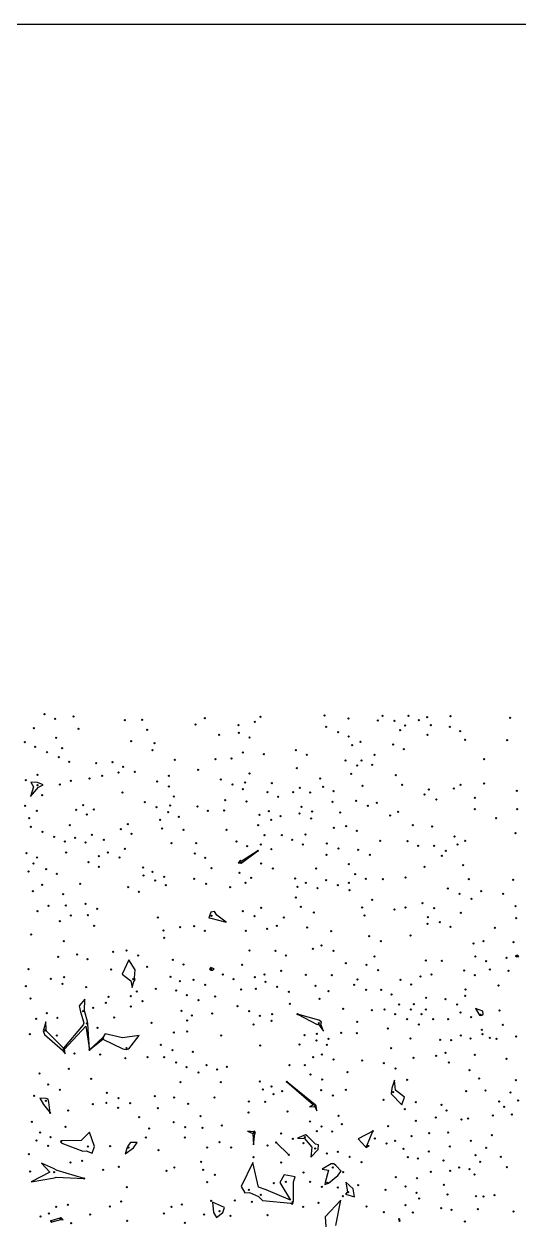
# Model space of a CAD drawing. Header units: inches. Extents: x 1411897 to 1412713, y 4930955 to 4931789.
# Drawn here: x 1412110.3 to 1412185, y 4931607.1 to 4931788.5 of the extents above; entities that cross this region are included whole.
import ezdxf

# ---------------------------------------------------------------- set-up
doc = ezdxf.new("R2010")
doc.units = ezdxf.units.IN
doc.header["$MEASUREMENT"] = 0
doc.header["$PDMODE"] = 35
doc.header["$PDSIZE"] = 0.1

msp = doc.modelspace()

# ---------------------------------------------------------------- linework, layer by layer
at = {"color": 2, "true_color": 0xf1eb1f}
for p, q in [((1412111.7, 4931673.18), (1412111.27, 4931671.71)), ((1412111.27, 4931671.71), (1412112.46, 4931673.11)), ((1412112.31, 4931673.83), (1412111.33, 4931673.86)), ((1412111.33, 4931673.86), (1412111.7, 4931673.18)), ((1412113.15, 4931673.46), (1412112.31, 4931673.83)), ((1412112.46, 4931673.11), (1412113.15, 4931673.46)), ((1412142.96, 4931662.1), (1412142.63, 4931661.67)), ((1412143.08, 4931661.88), (1412142.96, 4931662.1)), ((1412145.57, 4931663.52), (1412143.08, 4931661.88)), ((1412143.09, 4931661.66), (1412143.2, 4931661.74)), ((1412143.2, 4931661.74), (1412145.57, 4931663.52)), ((1412142.63, 4931661.67), (1412143.02, 4931661.66)), ((1412143.02, 4931661.66), (1412143.09, 4931661.66)), ((1412138.51, 4931654.23), (1412138.17, 4931653.39)), ((1412138.17, 4931653.39), (1412138.47, 4931653.34)), ((1412138.47, 4931653.34), (1412140.82, 4931652.69)), ((1412139.03, 4931654.31), (1412138.51, 4931654.23)), ((1412139.4, 4931653.77), (1412139.03, 4931654.31)), ((1412140.82, 4931652.69), (1412139.4, 4931653.77)), ((1412184.78, 4931647.71), (1412184.48, 4931647.55)), ((1412184.48, 4931647.55), (1412184.72, 4931647.45)), ((1412184.72, 4931647.45), (1412185.02, 4931647.51)), ((1412184.86, 4931647.66), (1412184.78, 4931647.71)), ((1412185.02, 4931647.51), (1412184.86, 4931647.66)), ((1412126.11, 4931647), (1412125.1, 4931644.84)), ((1412127.08, 4931645.53), (1412126.11, 4931647)), ((1412126.97, 4931644.28), (1412127.08, 4931645.53)), ((1412138.49, 4931645.88), (1412138.29, 4931645.63)), ((1412138.29, 4931645.63), (1412138.41, 4931645.51)), ((1412138.41, 4931645.51), (1412138.49, 4931645.45)), ((1412139.01, 4931645.66), (1412138.49, 4931645.88)), ((1412138.49, 4931645.45), (1412138.79, 4931645.48)), ((1412138.79, 4931645.48), (1412139.01, 4931645.66)), ((1412125.1, 4931644.84), (1412126.41, 4931643.84)), ((1412126.41, 4931643.84), (1412126.59, 4931642.83)), ((1412126.59, 4931642.83), (1412126.88, 4931643.74)), ((1412126.88, 4931643.74), (1412127.06, 4931643.99)), ((1412127.06, 4931643.99), (1412126.97, 4931644.28)), ((1412119.45, 4931641.08), (1412118.59, 4931640.08)), ((1412118.59, 4931640.08), (1412118.83, 4931639.16)), ((1412119.41, 4931639.32), (1412119.45, 4931641.08)), ((1412118.83, 4931639.16), (1412119.32, 4931637.5)), ((1412119.89, 4931637.71), (1412119.41, 4931639.32)), ((1412154.8, 4931637.89), (1412151.58, 4931638.82)), ((1412151.58, 4931638.82), (1412154.56, 4931637.24)), ((1412179.56, 4931639.24), (1412178.47, 4931639.67)), ((1412178.47, 4931639.67), (1412179.05, 4931638.67)), ((1412179.05, 4931638.67), (1412179.25, 4931638.59)), ((1412179.25, 4931638.59), (1412179.42, 4931638.64)), ((1412179.42, 4931638.64), (1412179.62, 4931638.8)), ((1412179.62, 4931638.8), (1412179.56, 4931639.24)), ((1412113.25, 4931636.61), (1412113.19, 4931636.3)), ((1412113.57, 4931637.66), (1412113.25, 4931636.61)), ((1412113.63, 4931636.55), (1412113.57, 4931637.66)), ((1412113.66, 4931636.26), (1412113.63, 4931636.55)), ((1412119.2, 4931637.19), (1412116.22, 4931633.68)), ((1412116.37, 4931633.5), (1412119.59, 4931636.98)), ((1412119.32, 4931637.5), (1412119.2, 4931637.19)), ((1412119.59, 4931636.98), (1412120.17, 4931633.42)), ((1412119.94, 4931637.35), (1412119.89, 4931637.71)), ((1412120.17, 4931633.42), (1412119.94, 4931637.35)), ((1412154.56, 4931637.24), (1412154.76, 4931637.3)), ((1412154.76, 4931637.3), (1412155.52, 4931636.25)), ((1412155.19, 4931637.67), (1412154.8, 4931637.89)), ((1412155.12, 4931637.28), (1412155.19, 4931637.67)), ((1412155.52, 4931636.25), (1412155.12, 4931637.28)), ((1412113.19, 4931636.3), (1412113.36, 4931635.74)), ((1412113.36, 4931635.74), (1412116.11, 4931633.36)), ((1412116.22, 4931633.68), (1412113.66, 4931636.26)), ((1412122.16, 4931635.3), (1412120.17, 4931633.42)), ((1412120.17, 4931633.42), (1412122.18, 4931635.03)), ((1412122.55, 4931635.84), (1412122.16, 4931635.3)), ((1412122.18, 4931635.03), (1412125.18, 4931633.55)), ((1412125.14, 4931635.23), (1412122.55, 4931635.84)), ((1412127.65, 4931635.59), (1412125.14, 4931635.23)), ((1412126.09, 4931633.54), (1412127.65, 4931635.59)), ((1412116.11, 4931633.36), (1412116.48, 4931632.79)), ((1412116.48, 4931632.79), (1412116.37, 4931633.5)), ((1412125.18, 4931633.55), (1412125.73, 4931633.47)), ((1412125.73, 4931633.47), (1412126.09, 4931633.54)), ((1412149.95, 4931628.58), (1412153.98, 4931625.08)), ((1412154.27, 4931625.08), (1412149.95, 4931628.58)), ((1412165.84, 4931627.64), (1412165.73, 4931626.76)), ((1412166.22, 4931628.81), (1412165.84, 4931627.64)), ((1412166.39, 4931627.32), (1412166.22, 4931628.81)), ((1412167.74, 4931626.26), (1412166.39, 4931627.32)), ((1412113.63, 4931626.07), (1412112.69, 4931626.08)), ((1412112.69, 4931626.08), (1412113.22, 4931625.17)), ((1412113.91, 4931625.97), (1412113.63, 4931626.07)), ((1412114.05, 4931625.49), (1412113.91, 4931625.97)), ((1412114.21, 4931623.9), (1412114.05, 4931625.49)), ((1412165.73, 4931626.76), (1412167.34, 4931625.09)), ((1412167.34, 4931625.09), (1412167.74, 4931626.26)), ((1412113.22, 4931625.17), (1412114.21, 4931623.9)), ((1412153.98, 4931625.08), (1412153.4, 4931624.79)), ((1412153.4, 4931624.79), (1412154.19, 4931624.84)), ((1412154.19, 4931624.84), (1412154.48, 4931624.18)), ((1412154.36, 4931625.05), (1412154.27, 4931625.08)), ((1412154.4, 4931624.9), (1412154.36, 4931625.05)), ((1412154.48, 4931624.18), (1412154.4, 4931624.9)), ((1412120.18, 4931620.94), (1412118.92, 4931619.7)), ((1412120.94, 4931618.81), (1412120.18, 4931620.94)), ((1412144.95, 4931621.04), (1412144.02, 4931621.1)), ((1412144.02, 4931621.1), (1412144.83, 4931620.78)), ((1412144.83, 4931620.78), (1412144.96, 4931619.04)), ((1412145.07, 4931621.1), (1412144.95, 4931621.04)), ((1412144.96, 4931619.04), (1412145.14, 4931620.74)), ((1412145.25, 4931620.87), (1412145.07, 4931621.1)), ((1412145.14, 4931620.74), (1412145.25, 4931620.87)), ((1412152.8, 4931620.55), (1412151.6, 4931620.07)), ((1412151.6, 4931620.07), (1412152.64, 4931620.01)), ((1412152.64, 4931620.01), (1412153.77, 4931618.72)), ((1412153.05, 4931620.39), (1412152.8, 4931620.55)), ((1412154.31, 4931619.16), (1412153.05, 4931620.39)), ((1412162.94, 4931621.14), (1412160.75, 4931619.94)), ((1412162.06, 4931618.89), (1412162.94, 4931621.14)), ((1412115.92, 4931619.66), (1412115.78, 4931619.55)), ((1412115.78, 4931619.55), (1412115.78, 4931619.48)), ((1412115.78, 4931619.48), (1412115.97, 4931619.3)), ((1412118.92, 4931619.7), (1412115.92, 4931619.66)), ((1412115.97, 4931619.3), (1412119.14, 4931618.07)), ((1412120.59, 4931617.79), (1412120.94, 4931618.81)), ((1412125.88, 4931618.67), (1412125.57, 4931617.67)), ((1412125.57, 4931617.67), (1412126.82, 4931618.59)), ((1412125.99, 4931618.96), (1412125.88, 4931618.67)), ((1412126.34, 4931619.42), (1412125.99, 4931618.96)), ((1412127.37, 4931619.41), (1412126.34, 4931619.42)), ((1412126.82, 4931618.59), (1412127.37, 4931619.41)), ((1412150.26, 4931617.52), (1412148.37, 4931619.39)), ((1412148.37, 4931619.39), (1412150.26, 4931617.52)), ((1412153.77, 4931618.72), (1412153.6, 4931617.19)), ((1412153.6, 4931617.19), (1412154.69, 4931618.32)), ((1412154.76, 4931619.03), (1412154.31, 4931619.16)), ((1412154.69, 4931618.32), (1412154.76, 4931619.03)), ((1412160.75, 4931619.94), (1412161.85, 4931618.73)), ((1412161.85, 4931618.73), (1412161.94, 4931618.66)), ((1412161.94, 4931618.66), (1412162.43, 4931618.88)), ((1412162.43, 4931618.88), (1412162.06, 4931618.89)), ((1412119.14, 4931618.07), (1412119.67, 4931618.15)), ((1412119.67, 4931618.15), (1412120.59, 4931617.79)), ((1412114.2, 4931614.93), (1412111.34, 4931613.45)), ((1412114.71, 4931615.46), (1412112.94, 4931616.27)), ((1412112.94, 4931616.27), (1412114.2, 4931614.93)), ((1412115.27, 4931615.17), (1412114.71, 4931615.46)), ((1412119.34, 4931613.96), (1412115.27, 4931615.17)), ((1412144.82, 4931616.37), (1412143.08, 4931612.77)), ((1412145.69, 4931612.64), (1412144.82, 4931616.37)), ((1412156.68, 4931616.16), (1412155.3, 4931615.36)), ((1412155.3, 4931615.36), (1412156.25, 4931615.22)), ((1412156.25, 4931615.22), (1412155.77, 4931613.33)), ((1412157.08, 4931616.19), (1412156.68, 4931616.16)), ((1412157.39, 4931615.93), (1412157.08, 4931616.19)), ((1412158.18, 4931615.06), (1412157.39, 4931615.93)), ((1412157.68, 4931614.39), (1412158.18, 4931615.06)), ((1412111.34, 4931613.45), (1412114.89, 4931614.08)), ((1412114.89, 4931614.08), (1412115.15, 4931614.17)), ((1412115.15, 4931614.17), (1412119.34, 4931613.96)), ((1412143.08, 4931612.77), (1412143.62, 4931611.78)), ((1412149.58, 4931614.51), (1412148.91, 4931613.34)), ((1412148.91, 4931613.34), (1412150.52, 4931610.69)), ((1412151.25, 4931614.21), (1412149.58, 4931614.51)), ((1412150.99, 4931610.54), (1412151, 4931613.45)), ((1412151, 4931613.45), (1412151.25, 4931614.21)), ((1412155.77, 4931613.33), (1412155.72, 4931613.06)), ((1412155.72, 4931613.06), (1412156.24, 4931613.23)), ((1412156.24, 4931613.23), (1412157.68, 4931614.39)), ((1412158.87, 4931613.42), (1412159.13, 4931611.96)), ((1412160, 4931612.42), (1412158.87, 4931613.42)), ((1412143.62, 4931611.78), (1412144.35, 4931611.85)), ((1412144.35, 4931611.85), (1412145.68, 4931611.22)), ((1412145.68, 4931611.22), (1412146.32, 4931610.61)), ((1412146.86, 4931612.24), (1412145.69, 4931612.64)), ((1412150.52, 4931610.69), (1412146.86, 4931612.24)), ((1412159.13, 4931611.96), (1412158.84, 4931611.6)), ((1412158.84, 4931611.6), (1412160.17, 4931611.18)), ((1412160.17, 4931611.18), (1412160, 4931612.42)), ((1412140.58, 4931609.55), (1412138.72, 4931610.37)), ((1412138.72, 4931610.37), (1412138.88, 4931608.81)), ((1412140.31, 4931608.81), (1412140.58, 4931609.55)), ((1412146.32, 4931610.61), (1412150.6, 4931610.25)), ((1412150.6, 4931610.25), (1412150.82, 4931610.09)), ((1412150.82, 4931610.09), (1412150.93, 4931610.33)), ((1412150.93, 4931610.33), (1412150.99, 4931610.54)), ((1412158.15, 4931610.67), (1412155.77, 4931608.14)), ((1412157.35, 4931606.86), (1412158.15, 4931610.67)), ((1412114.35, 4931607.56), (1412114.26, 4931607.54)), ((1412114.26, 4931607.54), (1412114.44, 4931607.33)), ((1412115.7, 4931607.95), (1412114.35, 4931607.56)), ((1412114.44, 4931607.33), (1412114.55, 4931607.41)), ((1412114.55, 4931607.41), (1412115.86, 4931607.78)), ((1412115.77, 4931608), (1412115.7, 4931607.95)), ((1412115.87, 4931608.02), (1412115.77, 4931608)), ((1412115.86, 4931607.78), (1412116.21, 4931607.72)), ((1412116.21, 4931607.72), (1412115.87, 4931608.02)), ((1412138.88, 4931608.81), (1412139.34, 4931608.06)), ((1412139.34, 4931608.06), (1412140.31, 4931608.81)), ((1412155.77, 4931608.14), (1412155.88, 4931606.67))]:
    msp.add_line(p, q, dxfattribs=at)
msp.add_lwpolyline([(1411896.94, 4931788.51), (1412452.44, 4931788.51), (1412452.44, 4930955.06), (1411896.94, 4930955.06)], close=True)
for p in [(1412113.38, 4931684.16), (1412114.97, 4931683.46), (1412117.77, 4931683.81), (1412137.58, 4931683.56), (1412145.97, 4931683.75), (1412155.68, 4931683.96), (1412159.26, 4931683.49), (1412164.44, 4931683.92), (1412168.33, 4931683.92), (1412171.17, 4931683.72), (1412174.68, 4931683.87), (1412183.69, 4931683.63), (1412111.78, 4931682.07), (1412118.51, 4931681.93), (1412125.51, 4931683.25), (1412128.12, 4931683.32), (1412128.88, 4931681.8), (1412136.19, 4931682.58), (1412142.65, 4931682.49), (1412145.12, 4931683), (1412155.93, 4931682.24), (1412163.7, 4931683.2), (1412166.22, 4931683.14), (1412167.09, 4931681.76), (1412167.83, 4931682.45), (1412169.92, 4931683.24), (1412171.72, 4931682.48), (1412174.57, 4931682.26), (1412110.39, 4931679.91), (1412115.14, 4931680.61), (1412126.46, 4931680.07), (1412139.73, 4931681.05), (1412142.73, 4931681.35), (1412144.35, 4931680.66), (1412157.71, 4931681.45), (1412159.31, 4931680.77), (1412161.08, 4931680), (1412171.2, 4931681.02), (1412176.16, 4931681.57), (1412176.89, 4931680.27), (1412183.25, 4931680.23), (1412111.98, 4931679.22), (1412113.75, 4931678.44), (1412116.04, 4931679.01), (1412129.67, 4931678.7), (1412129.99, 4931679.76), (1412143.34, 4931678.37), (1412146.49, 4931678.13), (1412151.35, 4931678.73), (1412152.97, 4931678.04), (1412159.85, 4931679.46), (1412163.23, 4931678.02), (1412166.03, 4931679.56), (1412167.63, 4931678.87), (1412115.52, 4931677.67), (1412117.12, 4931676.98), (1412121.19, 4931676.78), (1412123.65, 4931676.93), (1412125.23, 4931676.22), (1412133.04, 4931677.25), (1412139.18, 4931677.38), (1412141.61, 4931677.47), (1412158.83, 4931677.14), (1412160.61, 4931676.38), (1412161.25, 4931677.17), (1412162.87, 4931676.49), (1412179.76, 4931677.34), (1412112.32, 4931674.98), (1412120.16, 4931674.46), (1412122.08, 4931674.84), (1412124.56, 4931675.33), (1412127, 4931675.45), (1412132.15, 4931674.85), (1412136.59, 4931675.73), (1412144.34, 4931675.17), (1412151.47, 4931675.98), (1412155.02, 4931674.45), (1412159.71, 4931675.13), (1412166.42, 4931674.94), (1412110.54, 4931674.2), (1412112.31, 4931673.44), (1412115.68, 4931673.52), (1412117.35, 4931674.07), (1412130.38, 4931673.98), (1412132.15, 4931673.22), (1412139.98, 4931674.28), (1412141.75, 4931673.53), (1412143.35, 4931672.84), (1412143.66, 4931673.84), (1412147.71, 4931673.72), (1412151.92, 4931673.03), (1412155.44, 4931673.19), (1412161.42, 4931673.35), (1412167.37, 4931673.49), (1412171.41, 4931672.79), (1412175.17, 4931672.91), (1412176.22, 4931673.5), (1412179.76, 4931673.69), (1412184.71, 4931672.55), (1412113.02, 4931671.92), (1412125.14, 4931672.3), (1412128.51, 4931670.86), (1412132.9, 4931671.74), (1412140.68, 4931671.18), (1412143.87, 4931670.95), (1412147.03, 4931672.38), (1412148.64, 4931671.69), (1412150.93, 4931672.35), (1412153.51, 4931672.34), (1412156.89, 4931670.89), (1412157.03, 4931672.5), (1412160.42, 4931671.05), (1412163.55, 4931670.77), (1412170.78, 4931672.04), (1412172.55, 4931671.27), (1412178.38, 4931671.53), (1412110.43, 4931670.32), (1412112.2, 4931669.54), (1412118.17, 4931669.69), (1412119.22, 4931670.43), (1412119.76, 4931669), (1412120.81, 4931669.73), (1412130.29, 4931670.11), (1412132.06, 4931669.33), (1412132.37, 4931670.37), (1412136.46, 4931670.22), (1412138.05, 4931669.53), (1412140.5, 4931669.62), (1412145.83, 4931668.96), (1412147.26, 4931669.49), (1412151.88, 4931669.17), (1412152.19, 4931670.15), (1412153.79, 4931669.46), (1412158.05, 4931669.3), (1412162.21, 4931670.29), (1412166.77, 4931669.39), (1412178.35, 4931669.81), (1412184.78, 4931669.81), (1412111.07, 4931668.45), (1412111.3, 4931667.14), (1412117.18, 4931667.4), (1412125.96, 4931667.51), (1412130.82, 4931668.21), (1412133.66, 4931668.65), (1412145.65, 4931667.38), (1412147.62, 4931668.18), (1412149.03, 4931668.72), (1412153.66, 4931668.41), (1412158.94, 4931667.22), (1412165.58, 4931668.84), (1412168.99, 4931667.38), (1412171.92, 4931667.17), (1412181.57, 4931668.42), (1412113.07, 4931666.37), (1412114.85, 4931665.61), (1412117.98, 4931665.45), (1412120.54, 4931665.93), (1412124.91, 4931666.78), (1412126.51, 4931666.09), (1412131.12, 4931666.88), (1412134.37, 4931666.68), (1412140.87, 4931666.67), (1412146.59, 4931665.87), (1412149.2, 4931665.85), (1412152.77, 4931665.99), (1412157.06, 4931666.96), (1412160.53, 4931666.53), (1412175.31, 4931665.68), (1412184.51, 4931666.16), (1412116.45, 4931664.91), (1412119.58, 4931664.75), (1412122.33, 4931665.18), (1412125.52, 4931663.79), (1412132.53, 4931664.66), (1412136.29, 4931664.65), (1412142.36, 4931664.9), (1412143.98, 4931664.2), (1412145.57, 4931663.52), (1412146.02, 4931664.45), (1412147.63, 4931663.75), (1412150.79, 4931665.14), (1412152.4, 4931664.47), (1412155.99, 4931664.61), (1412157.76, 4931663.84), (1412160.76, 4931663.65), (1412164.09, 4931665), (1412168.21, 4931664.94), (1412169.81, 4931664.24), (1412172.2, 4931664.28), (1412173.97, 4931663.5), (1412175.77, 4931664.47), (1412176.92, 4931665), (1412110.64, 4931663.16), (1412112.24, 4931662.48), (1412116.64, 4931663.27), (1412120.01, 4931661.79), (1412121.59, 4931662.69), (1412122.95, 4931663.27), (1412124.71, 4931662.5), (1412136.06, 4931663.11), (1412137.66, 4931662.42), (1412143.03, 4931661.75), (1412155.96, 4931662.91), (1412162.53, 4931662.88), (1412173.38, 4931662.72), (1412110.97, 4931660.39), (1412111.69, 4931661.6), (1412113.63, 4931660.74), (1412115.22, 4931660.04), (1412121.6, 4931661.1), (1412128.26, 4931660.96), (1412129.67, 4931660.34), (1412138.58, 4931660.88), (1412142.81, 4931660.17), (1412146.08, 4931661.59), (1412147.85, 4931660.81), (1412154.38, 4931660.82), (1412159.32, 4931661.46), (1412160.3, 4931659.97), (1412170.78, 4931661.06), (1412176.59, 4931661.35), (1412113.02, 4931658.34), (1412118.77, 4931658.52), (1412128.32, 4931659.77), (1412130.1, 4931659), (1412131.46, 4931659.57), (1412131.7, 4931658.31), (1412135.99, 4931659.27), (1412137.77, 4931658.51), (1412141.41, 4931658.02), (1412143.73, 4931658.65), (1412144.58, 4931659.41), (1412151.23, 4931659.34), (1412151.57, 4931658.06), (1412152.83, 4931658.65), (1412155.89, 4931659.08), (1412157.68, 4931658.31), (1412159.35, 4931658.66), (1412161.88, 4931659.28), (1412164.49, 4931659.22), (1412167.91, 4931659.47), (1412177.46, 4931659.23), (1412184.15, 4931659.12), (1412111.61, 4931657.39), (1412116.2, 4931656.96), (1412126.03, 4931658), (1412127.63, 4931657.32), (1412151.33, 4931656.46), (1412154.59, 4931657.88), (1412159.44, 4931657.55), (1412174.29, 4931657.79), (1412176.07, 4931657.01), (1412177.84, 4931656.24), (1412179.34, 4931657.39), (1412182.62, 4931657), (1412113.97, 4931655.19), (1412116.58, 4931655.22), (1412119.58, 4931655.49), (1412121.35, 4931654.71), (1412143.33, 4931654.38), (1412146.1, 4931654.9), (1412152.09, 4931655.04), (1412161.35, 4931654.95), (1412162.85, 4931656.08), (1412166.22, 4931654.63), (1412167.89, 4931654.95), (1412170.45, 4931655.6), (1412172.23, 4931654.83), (1412184.53, 4931655.16), (1412112.31, 4931654.36), (1412115.68, 4931652.89), (1412117.33, 4931653.72), (1412119.94, 4931653.75), (1412130.48, 4931653.44), (1412138.61, 4931653.65), (1412145.1, 4931653.6), (1412149.5, 4931653.43), (1412154.05, 4931654.2), (1412161.71, 4931653.7), (1412171.28, 4931653.49), (1412173.06, 4931652.7), (1412176.24, 4931654.12), (1412184.62, 4931653.31), (1412111.37, 4931650.83), (1412120.88, 4931652.18), (1412131.33, 4931651.46), (1412133.85, 4931651.97), (1412135.98, 4931652.09), (1412137.57, 4931651.39), (1412143.76, 4931651.42), (1412146.98, 4931651.69), (1412148.47, 4931652.14), (1412153.04, 4931651.89), (1412156.68, 4931651.37), (1412171.22, 4931652.48), (1412174.67, 4931652.01), (1412181.4, 4931651.87), (1412116.27, 4931649.86), (1412131.46, 4931650.33), (1412155.21, 4931649.19), (1412162.41, 4931650.59), (1412164.19, 4931649.82), (1412168.66, 4931650.7), (1412178.17, 4931649.48), (1412179.65, 4931649.85), (1412184.2, 4931649.68), (1412115.46, 4931647.47), (1412118.29, 4931647.82), (1412119.87, 4931647.12), (1412123.72, 4931648.22), (1412125.77, 4931648.45), (1412127.53, 4931647.67), (1412144.32, 4931648.45), (1412148.24, 4931648.39), (1412149.84, 4931647.7), (1412153.91, 4931648.7), (1412157.01, 4931648.4), (1412163.19, 4931647.51), (1412178.44, 4931647.52), (1412183.16, 4931647.33), (1412184.81, 4931647.6), (1412110.95, 4931645.62), (1412123.42, 4931645.58), (1412128.86, 4931645.97), (1412132.76, 4931647), (1412134.36, 4931646.31), (1412138.54, 4931645.59), (1412143.21, 4931646.27), (1412149.12, 4931645.35), (1412158.89, 4931646.54), (1412161.99, 4931646.25), (1412163.75, 4931645.47), (1412170.97, 4931646.9), (1412173.37, 4931646.87), (1412176.77, 4931645.41), (1412180.06, 4931646.81), (1412180.62, 4931645.55), (1412183.44, 4931645.35), (1412114.31, 4931644.15), (1412116.32, 4931644.4), (1412126.78, 4931644.11), (1412132.4, 4931644.43), (1412133.83, 4931643.82), (1412135.87, 4931644.02), (1412140.31, 4931644.81), (1412141.92, 4931644.11), (1412145.13, 4931644.39), (1412146.58, 4931644.8), (1412146.73, 4931643.69), (1412152.83, 4931644.73), (1412156.77, 4931644.69), (1412160.63, 4931644.05), (1412167.14, 4931643.99), (1412170.14, 4931644.51), (1412171.8, 4931644.79), (1412178.37, 4931644.7), (1412110.55, 4931643.04), (1412116.08, 4931643.38), (1412119.68, 4931642.91), (1412127.3, 4931642.25), (1412130.17, 4931642.64), (1412133.27, 4931642.39), (1412134.86, 4931641.7), (1412137.64, 4931643.24), (1412143.05, 4931642.53), (1412145.29, 4931642.63), (1412148.5, 4931642.92), (1412150.28, 4931642.16), (1412154.29, 4931643.1), (1412156.24, 4931642.26), (1412160.15, 4931643.23), (1412161.94, 4931642.46), (1412164.21, 4931642.5), (1412165.8, 4931641.79), (1412168.75, 4931643.28), (1412176.96, 4931642.53), (1412181.93, 4931643.16), (1412111.28, 4931641.17), (1412122.63, 4931640.51), (1412123.05, 4931641.43), (1412126.4, 4931641.55), (1412126.41, 4931639.96), (1412128.18, 4931640.76), (1412136.63, 4931640.91), (1412139.15, 4931641.49), (1412142.53, 4931640.01), (1412150.44, 4931640.38), (1412154.92, 4931641.14), (1412166.92, 4931640.29), (1412169.16, 4931640.33), (1412171, 4931641.3), (1412173.92, 4931641.05), (1412175.68, 4931640.27), (1412176.92, 4931641.58), (1412112.12, 4931638.1), (1412113.71, 4931638.95), (1412115.31, 4931638.25), (1412119.22, 4931639.26), (1412120.73, 4931639.74), (1412123.91, 4931638.32), (1412134.04, 4931639.29), (1412135.64, 4931638.58), (1412138.69, 4931638.93), (1412144.29, 4931639.25), (1412145.9, 4931638.55), (1412147.75, 4931638.81), (1412151.58, 4931638.82), (1412158.47, 4931639.59), (1412162.83, 4931639.41), (1412164.74, 4931639.53), (1412166.34, 4931638.82), (1412168.68, 4931639.51), (1412170.3, 4931638.82), (1412170.96, 4931639.53), (1412172.08, 4931638.06), (1412174.33, 4931638.06), (1412176.19, 4931639.06), (1412177.79, 4931638.37), (1412179.24, 4931638.72), (1412182.11, 4931639.34), (1412113.44, 4931636.36), (1412119.77, 4931637.42), (1412121.37, 4931636.73), (1412129.55, 4931637.49), (1412134.91, 4931637.83), (1412144.96, 4931637.25), (1412147.67, 4931637.79), (1412154.78, 4931637.43), (1412160.61, 4931637.67), (1412165.24, 4931636.63), (1412168.13, 4931638.04), (1412169.9, 4931637.25), (1412179.4, 4931636.44), (1412182.57, 4931637.19), (1412111.16, 4931635.79), (1412115.22, 4931635.59), (1412122.21, 4931635.22), (1412132.9, 4931636.03), (1412134.92, 4931636.21), (1412140.07, 4931635.58), (1412152.65, 4931635.62), (1412154.43, 4931634.83), (1412154.51, 4931635.84), (1412156.27, 4931635.06), (1412158.17, 4931635.96), (1412160.56, 4931635.94), (1412168.63, 4931635.14), (1412173.15, 4931634.92), (1412174.78, 4931634.86), (1412176.23, 4931635.58), (1412177.73, 4931635.13), (1412179.52, 4931635.8), (1412180.61, 4931635.24), (1412181.64, 4931635.06), (1412184.59, 4931635.42), (1412116.29, 4931633.54), (1412117.89, 4931632.84), (1412120.17, 4931633.42), (1412121.77, 4931632.71), (1412125.75, 4931633.69), (1412130.93, 4931634.15), (1412132.69, 4931633.36), (1412135.78, 4931633.11), (1412145.94, 4931634.06), (1412151.88, 4931634.21), (1412155.26, 4931632.72), (1412156.03, 4931634.15), (1412165.71, 4931633.67), (1412173.94, 4931632.95), (1412178.34, 4931632.67), (1412125.58, 4931632.17), (1412128.95, 4931632.29), (1412131.45, 4931632.28), (1412133.24, 4931631.49), (1412134.84, 4931630.8), (1412137.85, 4931631.11), (1412140.92, 4931630.84), (1412150.36, 4931631.09), (1412152.67, 4931631.08), (1412153.94, 4931632.28), (1412157.03, 4931631.95), (1412161.37, 4931631.82), (1412164.63, 4931631.39), (1412169.1, 4931632.2), (1412172.53, 4931632.49), (1412174.46, 4931631.52), (1412183.15, 4931632.05), (1412112.63, 4931629.86), (1412117.03, 4931630.52), (1412120.41, 4931629.04), (1412136.61, 4931630.01), (1412139.43, 4931630.43), (1412153.55, 4931629.7), (1412159.12, 4931630.03), (1412166.4, 4931630.61), (1412177.55, 4931630.32), (1412179.03, 4931629.08), (1412113.94, 4931628.17), (1412115.71, 4931627.39), (1412133.89, 4931628.5), (1412139.98, 4931628.53), (1412145.89, 4931628.65), (1412146.36, 4931627.4), (1412147.66, 4931627.88), (1412149.27, 4931627.17), (1412149.95, 4931628.58), (1412155.16, 4931627.31), (1412155.33, 4931628.92), (1412158.89, 4931627.37), (1412168.14, 4931628.88), (1412179.96, 4931627.29), (1412184.57, 4931628.85), (1412111.8, 4931626.46), (1412113.57, 4931625.7), (1412122.71, 4931625.4), (1412122.78, 4931626.91), (1412124.54, 4931626.13), (1412126.31, 4931625.35), (1412130.04, 4931626.39), (1412132.95, 4931626.2), (1412139.03, 4931626.21), (1412144.21, 4931625.6), (1412146.72, 4931625.55), (1412147.96, 4931626.69), (1412156.93, 4931626.53), (1412164.59, 4931625.85), (1412166.04, 4931627.01), (1412169.43, 4931625.51), (1412177.05, 4931627.14), (1412182.04, 4931625.61), (1412183.74, 4931626.94), (1412184.9, 4931625.75), (1412114.21, 4931623.9), (1412116.94, 4931624.22), (1412120.67, 4931625.22), (1412124.49, 4931624.62), (1412130.5, 4931624.59), (1412135.07, 4931625.25), (1412144.18, 4931623.95), (1412150.09, 4931624.08), (1412154.23, 4931624.97), (1412167.78, 4931624.45), (1412173.33, 4931625.09), (1412174.1, 4931624.24), (1412182.8, 4931624.79), (1412183.96, 4931623.63), (1412111.46, 4931622.55), (1412116.55, 4931621.79), (1412127.68, 4931623.22), (1412132.88, 4931622.48), (1412136.95, 4931623.36), (1412140.14, 4931621.96), (1412153.47, 4931622.58), (1412155.23, 4931621.8), (1412157.79, 4931623.41), (1412158.27, 4931622.19), (1412165.26, 4931621.89), (1412169.45, 4931622.68), (1412172.48, 4931623.18), (1412176.34, 4931622.87), (1412177.34, 4931623.02), (1412181.1, 4931623.49), (1412112.7, 4931620.9), (1412114.3, 4931620.21), (1412128.67, 4931620.15), (1412129.17, 4931621.5), (1412134.58, 4931620.17), (1412134.64, 4931621.71), (1412137.24, 4931621.62), (1412144.99, 4931620.88), (1412149.1, 4931620.76), (1412150.87, 4931619.98), (1412152.69, 4931620.21), (1412154.51, 4931621.1), (1412156.84, 4931621.09), (1412162.94, 4931621.14), (1412163.27, 4931620.01), (1412168.82, 4931620.34), (1412171.46, 4931620.82), (1412174.34, 4931620.94), (1412180.95, 4931620.53), (1412112.14, 4931619.69), (1412113.91, 4931618.92), (1412115.88, 4931619.51), (1412119.94, 4931618.8), (1412123.28, 4931618.84), (1412126.07, 4931618.66), (1412130.59, 4931618.24), (1412137.96, 4931618.67), (1412139.79, 4931619.45), (1412141.57, 4931618.67), (1412147.07, 4931618.94), (1412148.37, 4931619.39), (1412152.47, 4931619.29), (1412154.24, 4931618.51), (1412161.99, 4931618.82), (1412165.04, 4931619.23), (1412166.32, 4931619.65), (1412167.58, 4931618.44), (1412174.57, 4931618.81), (1412177.76, 4931619.68), (1412180.1, 4931618.61), (1412111.03, 4931617.63), (1412117.28, 4931616.36), (1412119.04, 4931616.64), (1412137.01, 4931616.47), (1412144.93, 4931617.19), (1412149.13, 4931616.37), (1412150.26, 4931617.52), (1412156.03, 4931617.74), (1412157.68, 4931617.99), (1412159.46, 4931617.22), (1412161.24, 4931616.44), (1412168.24, 4931617.19), (1412169.78, 4931616.97), (1412171.4, 4931618.04), (1412173.64, 4931616.68), (1412178.48, 4931617.51), (1412179.18, 4931616.46), (1412182.27, 4931617.22), (1412111.21, 4931615.03), (1412114.84, 4931614.91), (1412122.23, 4931615.25), (1412124.58, 4931615.7), (1412131.79, 4931615.11), (1412132.98, 4931615.61), (1412137.33, 4931615.29), (1412139.11, 4931614.51), (1412152.49, 4931614.88), (1412156.9, 4931615.63), (1412158.5, 4931614.92), (1412171.72, 4931614.98), (1412174.64, 4931615.14), (1412175.99, 4931615.61), (1412177.55, 4931615.38), (1412178.33, 4931614.55), (1412183.21, 4931615.66), (1412119.34, 4931613.96), (1412137.96, 4931613.42), (1412147.99, 4931613.25), (1412149.83, 4931613.44), (1412153.48, 4931613.46), (1412155.25, 4931612.68), (1412156.04, 4931613.32), (1412160.76, 4931612.94), (1412166.41, 4931614.16), (1412167.91, 4931612.74), (1412169.63, 4931613.99), (1412173.7, 4931613.02), (1412125.8, 4931612.63), (1412144.25, 4931612.26), (1412146.02, 4931611.49), (1412157.66, 4931612.6), (1412158.45, 4931611.29), (1412159.24, 4931611.91), (1412164.88, 4931612.26), (1412169.57, 4931611.8), (1412169.95, 4931610.93), (1412174.23, 4931611.56), (1412178.54, 4931611.27), (1412179.67, 4931611.24), (1412181.34, 4931611.42), (1412115.15, 4931609.68), (1412116.91, 4931610), (1412123.26, 4931609.72), (1412124.95, 4931610.48), (1412132.54, 4931609.69), (1412134.1, 4931610.01), (1412138.54, 4931610.6), (1412142.1, 4931610.62), (1412144.7, 4931610.45), (1412150.84, 4931610.37), (1412152.46, 4931609.67), (1412154.75, 4931610.29), (1412162.02, 4931609.72), (1412167.87, 4931609.94), (1412173.3, 4931609.45), (1412174.84, 4931609.22), (1412178.83, 4931609.32), (1412112.79, 4931608.19), (1412114.04, 4931608.68), (1412114.37, 4931607.49), (1412115.81, 4931607.9), (1412120.28, 4931608.5), (1412125.88, 4931607.56), (1412131.41, 4931608.66), (1412134.59, 4931607.25), (1412137.47, 4931608.52), (1412139.82, 4931609.01), (1412141.44, 4931608.33), (1412147.07, 4931608.42), (1412164.62, 4931608.89), (1412166.94, 4931607.83), (1412167.01, 4931607.54), (1412169.01, 4931608.81), (1412176.85, 4931607.44), (1412184.22, 4931608.98), (1412117.39, 4931607.2)]:
    msp.add_point(p)

doc.saveas('drawing.dxf')
